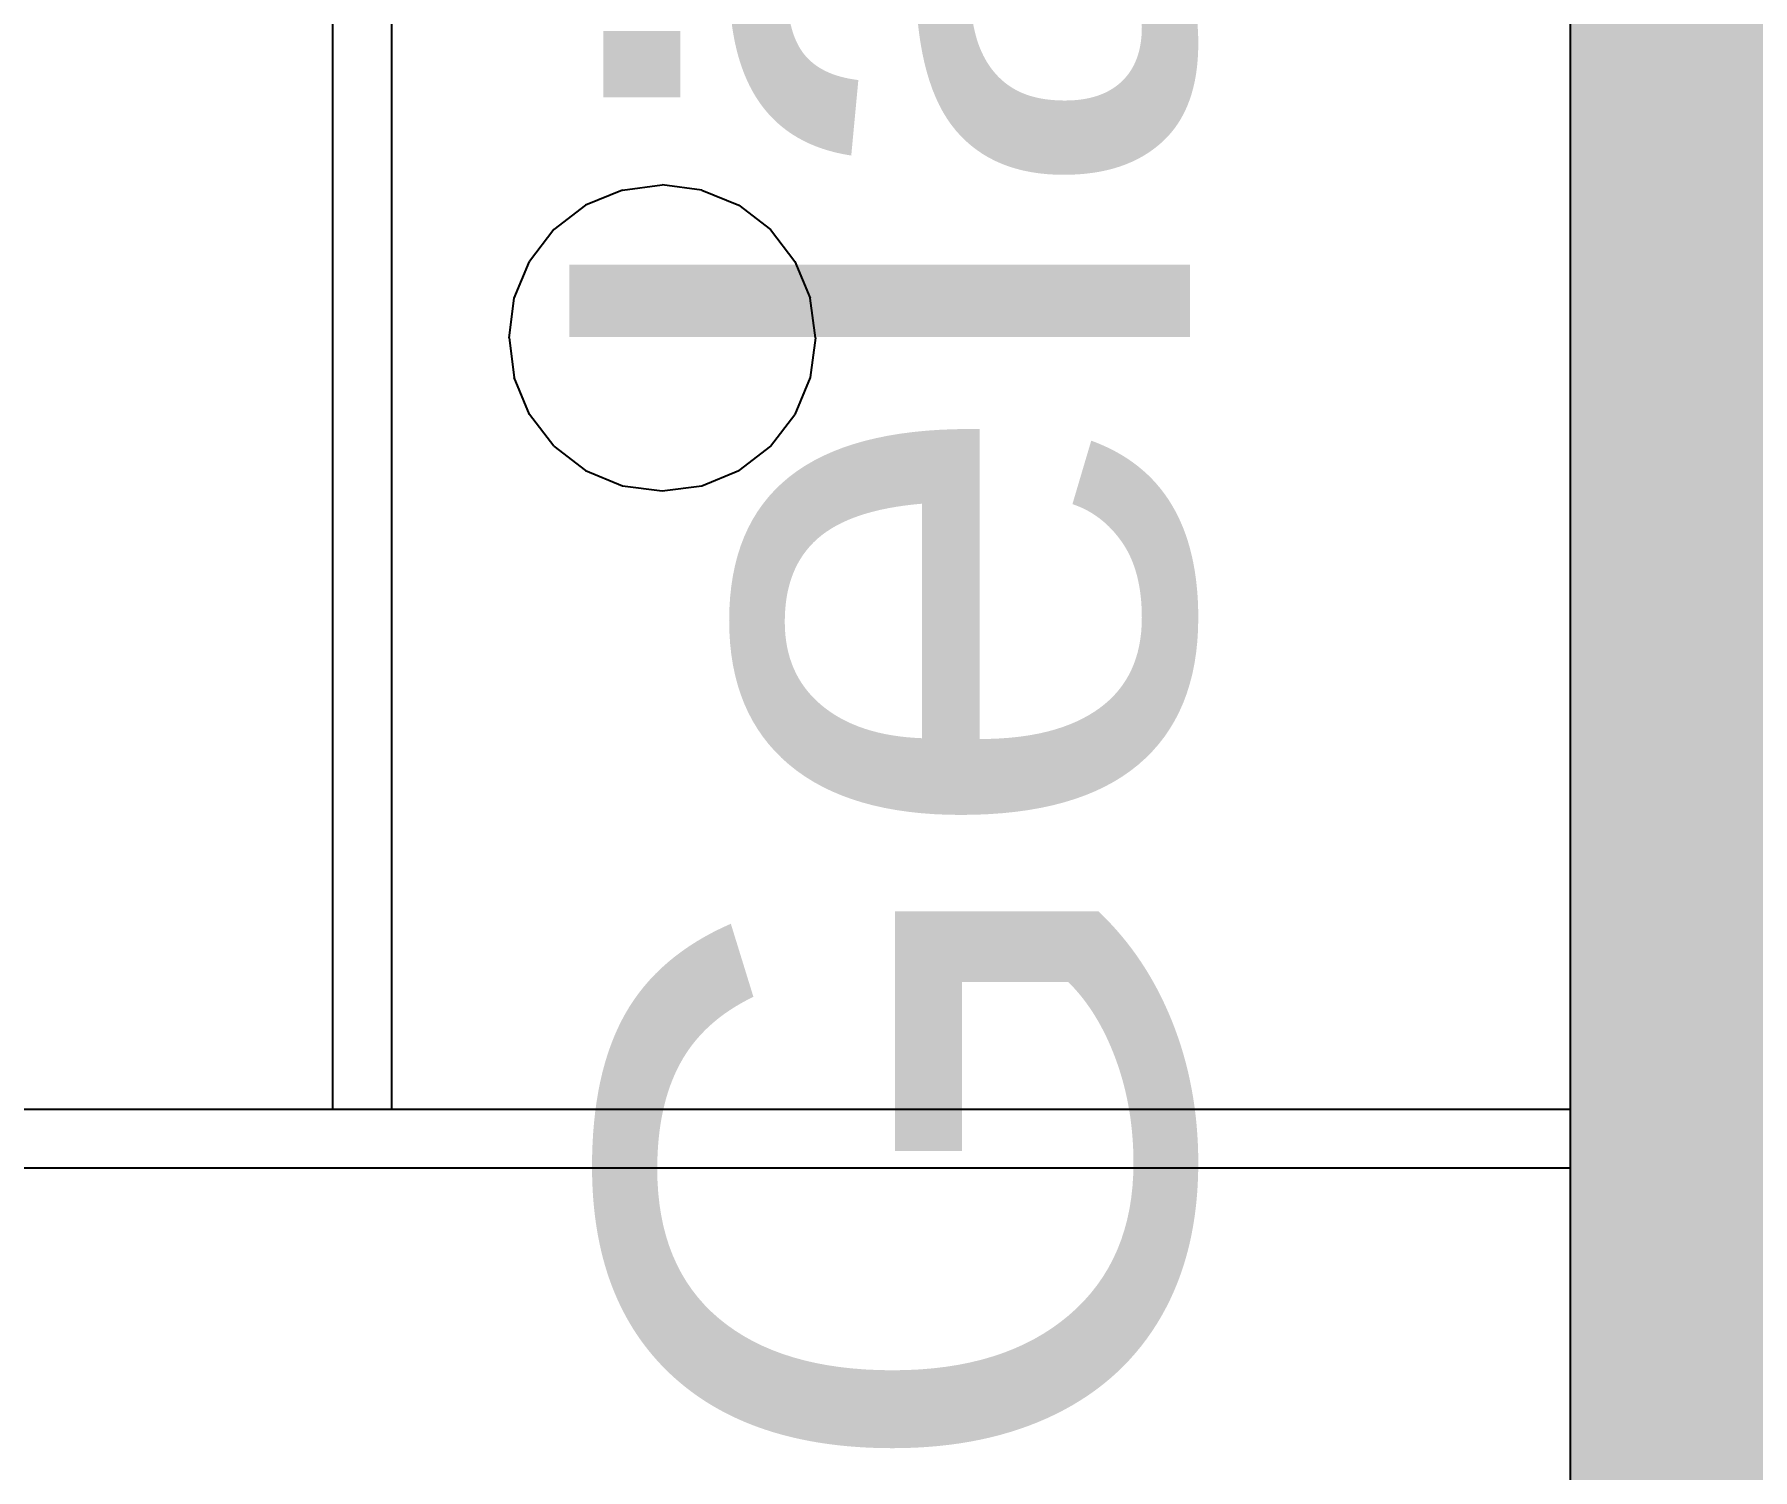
# Model space of a CAD drawing. Header units: inches. Extents: x 0 to 54693, y 0 to 31146.
# Drawn here: x 50992.5 to 51284.2, y 7467.1 to 7710.9 of the extents above; entities that cross this region are included whole.
import ezdxf

# ---------------------------------------------------------------- set-up
doc = ezdxf.new("R2010")
doc.units = ezdxf.units.IN
doc.header["$MEASUREMENT"] = 0
doc.layers.add('Added', color=3, linetype='Continuous')
doc.styles.get("Standard").update_dxf_attribs({"font": 'arial.ttf'})

msp = doc.modelspace()

# ---------------------------------------------------------------- linework, layer by layer
at = {"layer": 'Added', "linetype": 'Continuous', "lineweight": -2, "ltscale": 0.18}
for p, q in [((51253.23, 18348.31), (51253.23, 5148.32)), ((51043.23, 7528.35), (51043.23, 7958.35)), ((51053.23, 7528.35), (51053.23, 7958.35)), ((51092.38, 7684.46), (51086.11, 7681.86)), ((51092.38, 7684.46), (51099.11, 7685.34)), ((51105.84, 7684.46), (51099.11, 7685.34)), ((51105.84, 7684.46), (51112.11, 7681.86)), ((51086.11, 7681.86), (51080.72, 7677.73)), ((51112.11, 7681.86), (51117.49, 7677.73)), ((51080.72, 7677.73), (51076.59, 7672.34)), ((51117.49, 7677.73), (51121.63, 7672.34)), ((51073.99, 7666.07), (51076.59, 7672.34)), ((51121.63, 7672.34), (51124.22, 7666.07)), ((51073.11, 7659.34), (51073.99, 7666.07)), ((51125.11, 7659.34), (51124.22, 7666.07)), ((51073.11, 7659.34), (51073.99, 7652.61)), ((51125.11, 7659.34), (51124.22, 7652.61)), ((51076.59, 7646.34), (51073.99, 7652.61)), ((51124.22, 7652.61), (51121.63, 7646.34)), ((51080.72, 7640.96), (51076.59, 7646.34)), ((51117.49, 7640.96), (51121.63, 7646.34)), ((51080.72, 7640.96), (51086.11, 7636.83)), ((51117.49, 7640.96), (51112.11, 7636.83)), ((51086.11, 7636.83), (51092.38, 7634.23)), ((51105.84, 7634.23), (51112.11, 7636.83)), ((51092.38, 7634.23), (51099.11, 7633.34)), ((51099.11, 7633.34), (51105.84, 7634.23)), ((50663.23, 7528.35), (51253.23, 7528.35)), ((51253.23, 7528.35), (51253.23, 7518.35)), ((51253.23, 7518.35), (50653.23, 7518.35))]:
    msp.add_line(p, q, dxfattribs=at)
msp.add_solid([(51353.23, 5048.32), (51253.23, 5048.32), (51353.23, 18348.31), (51253.23, 18348.31)], dxfattribs=at)

# ---------------------------------------------------------------- texts
at = {"layer": 'Added'}
msp.add_text('Geländer', height=100, rotation=90, dxfattribs=at).set_placement((51188.69, 7463.74))

doc.saveas('drawing.dxf')
